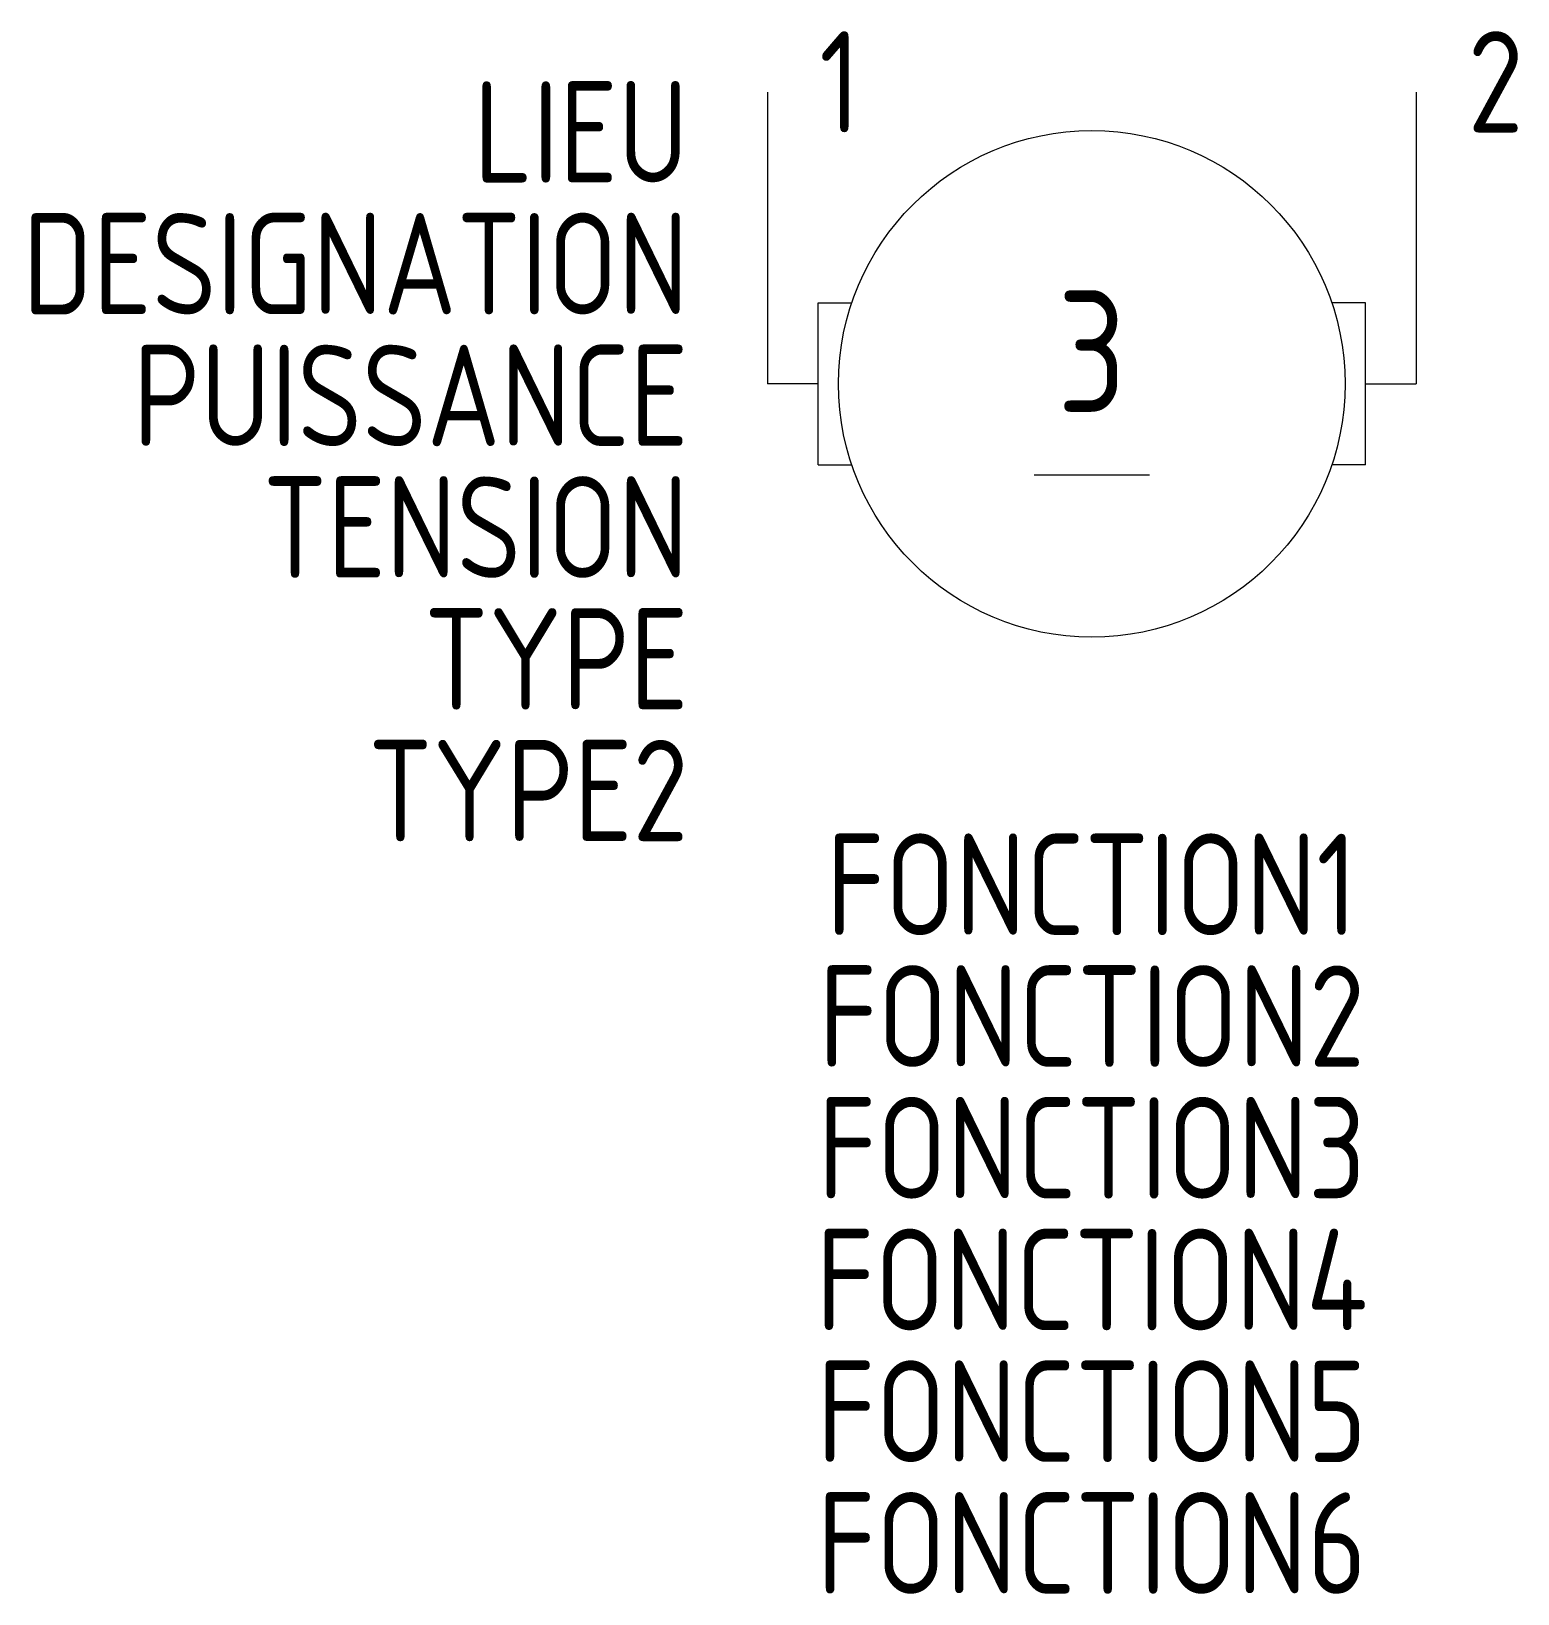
# Model space of a CAD drawing. Extents: x -1602.8 to -1566.1, y -916.6 to -878.1.
import ezdxf
from ezdxf.enums import TextEntityAlignment as Align

# ---------------------------------------------------------------- set-up
doc = ezdxf.new("R2010")
doc.units = 0
for name, color, linetype in [('SYMB_FIL', 3, 'CONTINUOUS'), ('SYMB_FIL_FIN', 1, 'CONTINUOUS'), ('SYMB_TXT_CONTACT', 2, 'CONTINUOUS'), ('SYMB_TXT_NOM', 3, 'CONTINUOUS')]:
    doc.layers.add(name, color=color, linetype=linetype)
doc.styles.add('NET2_5', font='isocp.shx', dxfattribs={"width": 0.9, "height": 2.5})
doc.styles.add('NET_3', font='isocp.shx', dxfattribs={"width": 0.9, "height": 3})

msp = doc.modelspace()

# ---------------------------------------------------------------- linework, layer by layer
at = {"layer": 'SYMB_FIL'}
for p, q in [((-1584.634, -879.593), (-1584.634, -886.793)), ((-1568.634, -879.593), (-1568.634, -886.793)), ((-1583.384, -888.793), (-1583.384, -884.793)), ((-1583.384, -884.793), (-1582.555, -884.793)), ((-1569.884, -884.793), (-1570.713, -884.793)), ((-1569.884, -888.793), (-1569.884, -884.793)), ((-1583.384, -886.793), (-1584.634, -886.793)), ((-1569.884, -886.793), (-1568.634, -886.793)), ((-1583.384, -888.793), (-1582.555, -888.793)), ((-1569.884, -888.793), (-1570.713, -888.793))]:
    msp.add_line(p, q, dxfattribs=at)
msp.add_circle((-1576.634, -886.793), 6.25, dxfattribs=at)
at = {"layer": 'SYMB_FIL_FIN'}
msp.add_line((-1575.213, -889.043), (-1578.055, -889.043), dxfattribs=at)

# ---------------------------------------------------------------- texts
at = {"layer": 'SYMB_TXT_CONTACT', "style": 'NET2_5', "width": 0.9, "flags": 8}
for tag, p, s in [('1', (-1583.359, -880.593), '+'), ('2', (-1567.359, -880.593), '-')]:
    msp.add_attdef(tag, p, s, height=2.5, dxfattribs=at)
at = {"layer": 'SYMB_TXT_CONTACT', "style": 'NET_3', "width": 0.9, "flags": 8}
msp.add_attdef('3', text='M', height=3, dxfattribs=at).set_placement((-1576.634, -885.993), align=Align.MIDDLE_CENTER)
at = {"layer": 'SYMB_TXT_NOM', "style": 'NET2_5', "width": 0.9, "flags": 8}
for tag, text, p in [('LIEU', '', (-1586.587, -881.828)), ('DESIGNATION', 'M?', (-1586.587, -885.078)), ('PUISSANCE', 'KW', (-1586.587, -888.328)), ('TENSION', 'V', (-1586.587, -891.578)), ('TYPE', 'A', (-1586.587, -894.828)), ('TYPE2', '', (-1586.587, -898.078))]:
    msp.add_attdef(tag, text=text, height=2.5, dxfattribs=at).set_placement(p, align=Align.RIGHT)
for tag, p in [('FONCTION1', (-1576.634, -900.393)), ('FONCTION2', (-1576.634, -903.643)), ('FONCTION3', (-1576.634, -906.893)), ('FONCTION4', (-1576.634, -910.143)), ('FONCTION5', (-1576.634, -913.393)), ('FONCTION6', (-1576.634, -916.643))]:
    msp.add_attdef(tag, text='', height=2.5, dxfattribs=at).set_placement(p, align=Align.CENTER)

doc.saveas('drawing.dxf')
